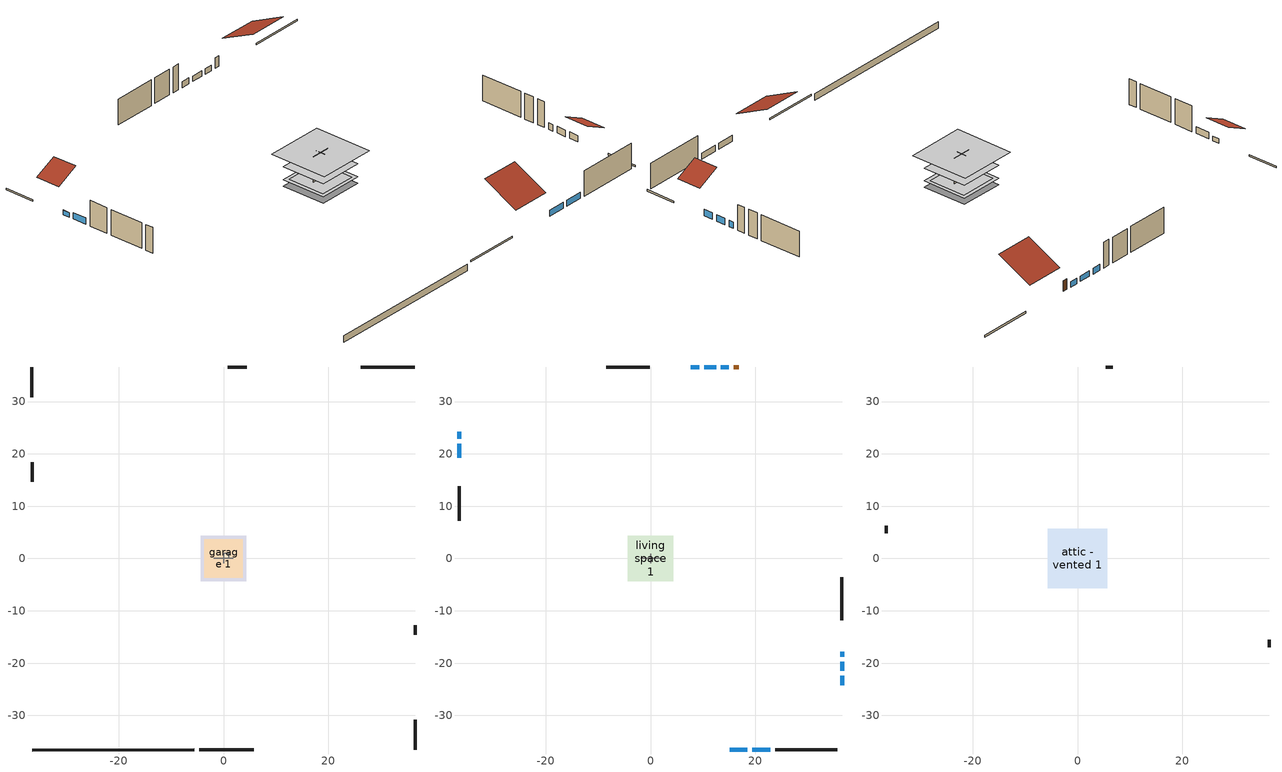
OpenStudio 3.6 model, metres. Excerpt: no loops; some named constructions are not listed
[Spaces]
garage 1
 floor foundation (Slab1 construction): -3.66,-3.66 -3.66,3.66 3.66,3.66 3.66,-3.66 z0
 wall outside (Wall1 construction): -36.61,18.37 -36.61,14.71 z0.3:5.18
 wall outside (Wall2 construction): 4.43,36.61 0.77,36.61 z0.3:5.18
 wall outside (Wall12 construction): 36.61,-14.57 36.61,-12.74 z0.3:5.18
 wall to living space 1 (Wall5 construction Reversed): -1.83,0 1.83,0 z0.3:5.18
 wall to living space 1 (Wall6 construction Reversed): 0,-0.91 0,0.91 z0.3:5.18
crawlspace - vented 1
 floor foundation (Slab2 construction): -4.31,-4.31 -4.31,4.31 4.31,4.31 4.31,-4.31 z-0.91
 wall outside (RimJoist1 construction): -4.65,-36.61 5.74,-36.61 z0.3:0.61
 wall outside (RimJoist2 construction): -36.61,36.61 -36.61,30.82 z0.3:0.61
 wall outside (RimJoist3 construction): 36.61,36.61 26.21,36.61 z0.3:0.61
 wall outside (RimJoist4 construction): 36.61,-36.61 36.61,-30.82 z0.3:0.61
 wall foundation (FoundationWall1 construction): -36.61,-36.61 -5.58,-36.61 z-0.91:0.3
air source heat pump airloop ret air space
 floor adiabatic (AdiabaticConst): 0,0 0,1 1,1 1,0 z0
 wall adiabatic (AdiabaticConst): 0,1 0,0 1,0 1,1 0,1 z0:1
 ceiling adiabatic (AdiabaticConst): 1,0 1,1 0,1 0,0 z1
living space 1
 floor to crawlspace - vented 1 (Floor1 construction): -4.31,-4.31 -4.31,4.31 4.31,4.31 4.31,-4.31 z0.3
 floor to garage 1 (Floor2 construction): -3.66,-3.66 -3.66,3.66 3.66,3.66 3.66,-3.66 z0.3
 floor adiabatic (AdiabaticFloorConstruction): -4.31,-4.31 -4.31,4.31 4.31,4.31 4.31,-4.31 z2.74
 wall outside (Wall3 construction): 23.8,-36.61 35.68,-36.61 z0.3:5.18
 wall outside (Wall4 construction): -36.61,13.78 -36.61,7.19 z0.3:5.18
 wall outside (Wall7 construction): -0.16,36.61 -8.44,36.61 z0.3:5.18
 wall outside (Wall8 construction): 36.61,-11.81 36.61,-3.6 z0.3:5.18
 wall outside (AdiabaticWallConstruction): 15.12,-36.61 18.53,-36.61 / 19.46,-36.61 22.87,-36.61 z0.3:1.46; -36.61,24.22 -36.61,22.9 z0.3:1.16; -36.61,21.98 -36.61,19.3 / 36.61,-21.49 36.61,-19.69 / 36.61,-24.22 36.61,-22.42 z0.3:1.52; 14.99,36.61 13.46,36.61 z0.3:1.34; 12.53,36.61 10.28,36.61 z0.3:1.31; 9.36,36.61 7.66,36.61 z0.3:1.43; 36.61,-18.77 36.61,-17.87 z0.3:1.49
 wall outside (AdiabaticWallConstruction 1): 16.83,36.61 15.92,36.61 z0.3:2.34
 window (WindowConstruction): 15.12,-36.61 18.53,-36.61 z0.3:1.46
 window (WindowConstruction 1): 19.46,-36.61 22.87,-36.61 z0.3:1.46
 window (WindowConstruction 2): -36.61,24.22 -36.61,22.9 z0.3:1.16
 window (WindowConstruction 3): -36.61,21.97 -36.61,19.3 z0.3:1.52
 window (WindowConstruction 4): 14.99,36.61 13.46,36.61 z0.3:1.34
 window (WindowConstruction 5): 12.53,36.61 10.28,36.61 z0.3:1.31
 window (WindowConstruction 6): 9.35,36.61 7.66,36.61 z0.3:1.43
 window (WindowConstruction 7): 36.61,-21.49 36.61,-19.7 z0.3:1.52
 window (WindowConstruction 8): 36.61,-18.77 36.61,-17.87 z0.3:1.49
 window (WindowConstruction 9): 36.61,-24.22 36.61,-22.42 z0.3:1.52
 door (Door): 16.83,36.61 15.92,36.61 z0.3:2.34
 ceiling adiabatic (AdiabaticFloorConstruction): 4.31,-4.31 4.31,4.31 -4.31,4.31 -4.31,-4.31 z2.74
attic - vented 1
 floor to living space 1 (Floor3 construction Reversed): -5.66,-5.66 -5.66,5.66 5.66,5.66 5.66,-5.66 z5.18
 wall outside (Wall9 construction): -36.61,6.26 -36.61,4.81 z0.3:5.18
 wall outside (Wall10 construction): 36.61,-16.94 36.61,-15.5 z0.3:5.18
 wall outside (Wall11 construction): 6.73,36.61 5.36,36.61 z0.3:5.18
 roof outside (Roof1 construction): 14.2,-36.61,5.18 14.2,-29.88,8.55 6.67,-29.88,8.55 6.67,-36.61,5.18
 roof outside (Roof2 construction): -36.61,25.15,5.18 -32.37,25.15,7.3 -32.37,29.89,7.3 -36.61,29.89,5.18
 roof outside (Roof3 construction): 36.61,-25.15,5.18 32.37,-25.15,7.3 32.37,-29.89,7.3 36.61,-29.89,5.18
 roof outside (Roof4 construction): 17.76,36.61,5.18 17.76,29.88,8.55 25.28,29.88,8.55 25.28,36.61,5.18
[Material] Roughness=Rough
Name | Thickness {m} | Conductivity {W/m-K} | Density {kg/m3} | Specific Heat {J/kg-K} | Thermal Absorptance | Solar Absorptance | Visible Absorptance
osb sheathing 0.5 in. 1 | 0.0127 | 0.115458 | 512.64 | 1214.23 | 0.9 | 0.7 | 0.7
gypsum board | 0.0127 | 0.160291 | 801 | 837.4 | 0.9 | 0.6 | 0.6
wall rigid ins 1; wall rigid ins 2 | 0.051816 | 0.029427 | 32.04 | 1214.23
wall layer 4; wall layer 5 | 0.2032 | 1.08321 | 1762.2 | 795.53 | 0.9 | 0.7 | 0.7
floor stud and cavity | 0.1397 | 0.0972396 | 92.3553 | 1139.71 | 0.9 | 0.7 | 0.7
floor rigid ins | 0.051816 | 0.029427 | 32.04 | 1214.23 | 0.9 | 0.7 | 0.7
osb sheathing 0.75 in. | 0.01905 | 0.115458 | 512.64 | 1214.23 | 0.9 | 0.7 | 0.7
floor covering | 0.0127 | 0.0433444 | 54.468 | 1339.84 | 0.9 | 0.6 | 0.6
ceiling loosefill ins | 0.169333 | 0.0480833 | 16.02 | 1046.75 | 0.9 | 0.7 | 0.7
ceiling stud and cavity | 0.1397 | 0.0824711 | 65.682 | 1177.47 | 0.9 | 0.7 | 0.7
[Construction]
Wall5 construction: wall rigid ins 1, osb sheathing 0.5 in. 1, wall layer 4, gypsum board
Wall6 construction: wall rigid ins 2, osb sheathing 0.5 in. 1, wall layer 5, gypsum board
Floor1 construction Reversed: floor covering, osb sheathing 0.75 in., floor rigid ins, floor stud and cavity
Floor3 construction: ceiling loosefill ins, ceiling stud and cavity, gypsum board
[Schedule:Ruleset]
Name | Default Day Schedule
trans schedule winter=0.85 summer=0.7 | trans schedule winter=0.85 summer=0.7 default day
cooling season schedule | cooling season schedule default day
[Schedule:Day]
trans schedule winter=0.85 summer=0.7 default day; cooling season schedule default day; cooling season schedule allday1: 24, 0, 0
trans schedule winter=0.85 summer=0.7 allday1: 24, 0, 0.85
trans schedule winter=0.85 summer=0.7 allday32: 24, 0, 0.7
cooling season schedule allday2: 24, 0, 1
[Schedule:Rule] Apply Sunday=Yes; Apply Monday=Yes; Apply Tuesday=Yes; Apply Wednesday=Yes; Apply Thursday=Yes; Apply Friday=Yes; Apply Saturday=Yes; Date Specification Type=DateRange; Start Day=1; End Day=31
Name | Schedule Ruleset | Rule Order | Day Schedule | Start Month | End Month
trans schedule winter=0.85 summer=0.7 allday ruleset1 | trans schedule winter=0.85 summer=0.7 | 1 | trans schedule winter=0.85 summer=0.7 allday1 | 1 | 1
trans schedule winter=0.85 summer=0.7 allday ruleset32 | trans schedule winter=0.85 summer=0.7 | 0 | trans schedule winter=0.85 summer=0.7 allday32 | 2 | 12
cooling season schedule allday ruleset1 | cooling season schedule | 1 | cooling season schedule allday1 | 1 | 1
cooling season schedule allday ruleset2 | cooling season schedule | 0 | cooling season schedule allday2 | 2 | 12
